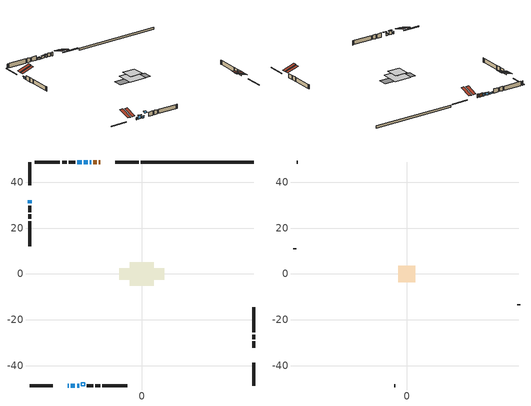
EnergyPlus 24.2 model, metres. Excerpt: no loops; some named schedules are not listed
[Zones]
conditioned space
 floor outside (Floor1 construction): -0.5,-0.5 -0.5,0.5 0.5,0.5 0.5,-0.5 z0.29
 floor adiabatic (Floor3 construction): -5.02,-5.02 -5.02,5.02 5.02,5.02 5.02,-5.02 z0.29
 floor adiabatic (AdiabaticFloorConstruction): -5.2,-5.2 -5.2,5.2 5.2,5.2 5.2,-5.2 z0.29
 floor foundation (Slab1 construction): -9.77,-2.57 -9.77,2.57 9.77,2.57 9.77,-2.57 z-0.91
 wall outside (RimJoist1 construction): -1.41,48.9 -11.53,48.9 / -48.9,-48.9 -38.78,-48.9 / -48.9,48.9 -48.9,38.78 / 48.9,-48.9 48.9,-38.78 z0.29:0.59
 wall outside (AdiabaticWallConstruction 1): -18.03,48.9 -18.75,48.9 / -19.67,48.9 -21.15,48.9 z0.29:2.32
 wall outside (AdiabaticWallConstruction): -32.27,-48.9 -31.87,-48.9 z0.29:1.51; -22.08,48.9 -22.67,48.9 / -23.59,48.9 -25.37,48.9 z0.29:1.76; -26.3,48.9 -28.08,48.9 z0.29:1.15; -30.95,-48.9 -29.17,-48.9 z0.29:2.32; -28.24,-48.9 -27.38,-48.9 z0.29:1.31; -48.9,32.27 -48.9,30.8 z0.29:1.46
 wall outside (Wall1 construction): -29.01,48.9 -31.83,48.9 / -24.03,-48.9 -21.21,-48.9 / -48.9,29.87 -48.9,27.05 / 48.9,-32.27 48.9,-29.45 z0.29:2.73
 wall outside (Wall2 construction): -32.76,48.9 -34.82,48.9 / -20.28,-48.9 -18.22,-48.9 / -48.9,26.12 -48.9,24.06 / 48.9,-28.52 48.9,-26.46 z0.29:2.73
 wall outside (Wall3 construction): -35.74,48.9 -46.75,48.9 / -17.29,-48.9 -6.28,-48.9 / -48.9,23.13 -48.9,12.12 / 48.9,-25.54 48.9,-14.53 z0.29:2.73
 wall foundation (FoundationWall1 construction): 48.9,48.9 -0.48,48.9 z-0.91:0.29
 window (WindowConstruction 6): -32.27,-48.9 -31.88,-48.9 z0.29:1.51
 window (WindowConstruction): -22.08,48.9 -22.67,48.9 z0.29:1.76
 window (WindowConstruction 1): -23.6,48.9 -25.37,48.9 z0.29:1.76
 window (WindowConstruction 2): -26.3,48.9 -28.08,48.9 z0.29:1.15
 window (WindowConstruction 3): -30.95,-48.9 -29.17,-48.9 z0.29:2.32
 window (WindowConstruction 4): -28.24,-48.9 -27.38,-48.9 z0.29:1.3
 window (WindowConstruction 5): -48.9,32.27 -48.9,30.8 z0.29:1.46
 door (Door): -18.04,48.9 -18.74,48.9 z0.29:2.32
 door (Door 1): -19.67,48.9 -21.15,48.9 z0.29:2.32
 ceiling adiabatic (AdiabaticFloorConstruction): 5.2,-5.2 5.2,5.2 -5.2,5.2 -5.2,-5.2 z0.29
 roof outside (Roof2 construction): -17.11,48.9,2.73 -17.11,42.01,5.02 -15.29,42.01,5.02 -15.29,48.9,2.73; -33.2,-48.9,2.73 -33.2,-42.01,5.02 -35.02,-42.01,5.02 -35.02,-48.9,2.73; -48.9,33.2,2.73 -42.01,33.2,5.02 -42.01,35.02,5.02 -48.9,35.02,2.73; 48.9,-33.2,2.73 42.01,-33.2,5.02 42.01,-35.02,5.02 48.9,-35.02,2.73
 roof outside (AdiabaticRoofConstruction): -24.96,-48.9,2.73 -24.96,-47.48,3.2 -26.45,-47.48,3.2 -26.45,-48.9,2.73
 skylight (SkylightConstruction): -24.96,-48.9,2.73 -24.96,-47.48,3.2 -26.45,-47.48,3.2 -26.45,-48.9,2.73
attic - vented
 floor to conditioned space (Floor2 construction Reversed): -3.71,-3.71 -3.71,3.71 3.71,3.71 3.71,-3.71 z2.73
 wall outside (Wall4 construction): -47.68,48.9 -47.97,48.9 / -5.35,-48.9 -5.06,-48.9 / -48.9,11.2 -48.9,10.91 / 48.9,-13.6 48.9,-13.31 z0.29:2.73
 roof outside (Roof1 construction): -14.36,48.9,2.73 -14.36,41.68,5.13 -12.46,41.68,5.13 -12.46,48.9,2.73; -35.95,-48.9,2.73 -35.95,-41.68,5.13 -37.85,-41.68,5.13 -37.85,-48.9,2.73; -48.9,35.95,2.73 -41.68,35.95,5.13 -41.68,37.85,5.13 -48.9,37.85,2.73; 48.9,-35.95,2.73 41.68,-35.95,5.13 41.68,-37.85,5.13 48.9,-37.85,2.73
shading: -22.82,48.9 -21.93,48.9 -21.93,49.51 -22.82,49.51 z1.91; -25.52,48.9 -23.45,48.9 -23.45,49.05 -25.52,49.05 z1.91; -28.23,48.9 -26.15,48.9 -26.15,49.51 -28.23,49.51 z1.3; -29.02,-48.9 -31.1,-48.9 -31.1,-49.51 -29.02,-49.51 z2.47; -27.23,-48.9 -28.39,-48.9 -28.39,-49.51 -27.23,-49.51 z1.45; -48.9,30.65 -48.9,32.42 -49.51,32.42 -49.51,30.65 z1.61
[Building]
Building 1: Terrain=Suburbs
[Site:Location]
Comox AP_BC: Latitude {deg}=49.72; Longitude {deg}=-124.9; Time Zone {hr}=-8; Elevation {m}=26; Keep Site Location Information=Yes
[Site:GroundTemperature:Shallow]
7.68431, 6.60511, 6.51868, 7.03082, 9.08677, 11.1331, 12.9072, 14.0311, 14.1265, 13.2125, 11.4836, 9.50004
[Site:WaterMainsTemperature]
Calculation Method=Schedule; Temperature Schedule=mains temperature schedule
[Material] Roughness=Rough; Thermal Absorptance=0.9
Name | Thickness {m} | Conductivity {W/m-K} | Density {kg/m3} | Specific Heat {J/kg-K} | Solar Absorptance | Visible Absorptance
asphalt or fiberglass shingles | 0.00635 | 0.162714 | 1121.4 | 1465.45 | 0.4 | 0.4
asphalt or fiberglass shingles 1 | 0.00635 | 0.162714 | 1121.4 | 1465.45 | 0.7 | 0.7
ceiling loosefill ins | 0.254 | 0.0480833 | 16.02 | 1046.75 | 0.7 | 0.7
ceiling stud and cavity | 0.1397 | 0.09942 | 65.682 | 1177.47 | 0.7 | 0.7
concrete 4.0 in. | 0.1016 | 1.803125 | 2242.8 | 837.4 | 0.7 | 0.7
concrete 8.0 in. | 0.2032 | 1.803125 | 2242.8 | 837.4 | 0.7 | 0.7
door material | 0.04445 | 0.188738 | 512.64 | 1214.23 | 0.7 | 0.7
door material 1 | 0.04445 | 0.0639163 | 512.64 | 1214.23 | 0.7 | 0.7
exterior vertical ins | 0.0202602 | 0.029427 | 32.04 | 1214.23 | 0.7 | 0.7
floor covering | 0.0127 | 0.0433444 | 54.468 | 1339.84 | 0.6 | 0.6
floor covering 1 | 0.0127 | 9.015625 | 54.468 | 1339.84 | 0.6 | 0.6
floor rigid ins; roof rigid ins 1; wall rigid ins 1 | 0.512978 | 0.029427 | 32.04 | 1214.23 | 0.7 | 0.7
floor stud and cavity | 0.1397 | 0.0819436 | 92.3553 | 1139.71 | 0.7 | 0.7
floor stud and cavity 1 | 0.0889 | 0.340671 | 50.32683 | 1063.81 | 0.7 | 0.7
floor stud and cavity 2 | 0.1397 | 1.75129 | 37.0049 | 1207.88 | 0.7 | 0.7
furniture material conditioned space 1 | 0.1524 | 0.115458 | 640.8 | 1214.23 | 0.6 | 0.6
gypsum board | 0.0127 | 0.160291 | 801 | 837.4 | 0.6 | 0.6
gypsum board 1 | 0.0127 | 0.160291 | 801 | 837.4 | 0.7 | 0.7
osb sheathing 0.5 in. | 0.0127 | 0.115458 | 512.64 | 1214.23 | 0.7 | 0.7
osb sheathing 0.75 in. | 0.01905 | 0.115458 | 512.64 | 1214.23 | 0.7 | 0.7
rim joist stud and cavity | 0.0508 | 0.153904 | 50.32683 | 1063.81 | 0.6 | 0.6
roof rigid ins | 0.103632 | 0.029427 | 32.04 | 1214.23 | 0.7 | 0.7
roof stud and cavity | 0.2032 | 0.297589 | 78.34581 | 1123.46 | 0.7 | 0.7
roof stud and cavity 1 | 0.18415 | 1.78685 | 37.0049 | 1207.88 | 0.6 | 0.6
wall rigid ins | 0.051816 | 0.029427 | 32.04 | 1214.23 | 0.7 | 0.7
wall stud and cavity | 0.1397 | 0.191641 | 139.0536 | 1170.24 | 0.7 | 0.7
wall stud and cavity 1 | 0.1397 | 0.19446 | 139.0536 | 1170.24 | 0.7 | 0.7
wall stud and cavity 2 | 0.1397 | 0.187121 | 139.0536 | 1170.24 | 0.7 | 0.7
wall stud and cavity 3 | 0.0889 | 6.9971 | 50.32683 | 1063.81 | 0.6 | 0.6
wall stud and cavity 4 | 0.0889 | 0.380278 | 52.3479 | 1209.89 | 0.7 | 0.7
wall stud and cavity 5 | 0.0889 | 0.391764 | 83.0341 | 1211.67 | 0.7 | 0.7
wood siding | 0.0254 | 0.102417 | 544.68 | 1172.36 | 0.4 | 0.4
wood siding 1 | 0.00254 | 0.102417 | 544.68 | 1172.36 | 0.4 | 0.4
wood siding 2; wood siding 3; wood siding 4 | 0.0254 | 0.102417 | 544.68 | 1172.36 | 0.7 | 0.7
[WindowMaterial:SimpleGlazingSystem]
Name | U-Factor {W/m2-K} | Solar Heat Gain Coefficient
SkylightMaterial | 2.05448 | 0.5805
WindowMaterial | 2.41429 | 0.47
WindowMaterial 1 | 1.992978 | 0.64
WindowMaterial 2 | 2.26723 | 0.53
WindowMaterial 3 | 1.97651 | 0.65
WindowMaterial 4 | 2.40804 | 0.48
WindowMaterial 5 | 2.24735 | 0.54
WindowMaterial 6 | 4.837656 | 0.61
[Construction]
AdiabaticFloorConstruction: floor stud and cavity 2, floor rigid ins, osb sheathing 0.75 in., floor covering
AdiabaticRoofConstruction: asphalt or fiberglass shingles 1, roof rigid ins 1, osb sheathing 0.75 in., roof stud and cavity 1
AdiabaticWallConstruction: wood siding 3, wall rigid ins 1, wall stud and cavity 4, gypsum board
AdiabaticWallConstruction 1: wood siding 4, wall rigid ins 1, wall stud and cavity 4, gypsum board
Door: door material
Door 1: door material 1
Floor1 construction: floor stud and cavity, osb sheathing 0.75 in., floor covering
Floor2 construction Reversed: gypsum board, ceiling stud and cavity, ceiling loosefill ins
Floor3 construction: floor stud and cavity 1, floor covering 1
FoundationWall1 construction: concrete 8.0 in., gypsum board 1
furniture construction conditioned space 1: furniture material conditioned space 1
PartitionWallConstruction: gypsum board, wall stud and cavity 5, gypsum board
RimJoist1 construction: wood siding 2, rim joist stud and cavity
Roof1 construction: asphalt or fiberglass shingles
Roof2 construction: asphalt or fiberglass shingles, roof rigid ins, osb sheathing 0.75 in., roof stud and cavity, gypsum board
SkylightConstruction: SkylightMaterial
Slab1 construction: concrete 4.0 in.
Wall1 construction: wood siding, wall rigid ins, osb sheathing 0.5 in., wall stud and cavity, gypsum board
Wall2 construction: wood siding, wall rigid ins, osb sheathing 0.5 in., wall stud and cavity 1, gypsum board
Wall3 construction: wood siding, wall rigid ins, osb sheathing 0.5 in., wall stud and cavity 2, gypsum board
Wall4 construction: wood siding 1, wall stud and cavity 3
WindowConstruction: WindowMaterial
WindowConstruction 1: WindowMaterial 1
WindowConstruction 2: WindowMaterial 2
WindowConstruction 3: WindowMaterial 3
WindowConstruction 4: WindowMaterial 4
WindowConstruction 5: WindowMaterial 5
WindowConstruction 6: WindowMaterial 6
[Zone] Multiplier=1; Part of Total Floor Area=Yes
Name | Volume {m3}
attic - vented | 21.445
conditioned space | 450.5
[Space]
Name | Zone | Volume {m3}
attic - vented 1 | attic - vented | 21.445
conditioned space 1 | conditioned space | 450.5
[ZoneInfiltration:EffectiveLeakageArea]
infil attic - vented 1: Zone or Space=attic - vented 1; Schedule=Always On Discrete; Effective Air Leakage Area {cm2}=2353.29; Stack Coefficient=0.000336859; Wind Coefficient=1.24006e-05
[ZoneMixing]
whole house fan mix: Zone or Space=attic - vented; Schedule=Always On Continuous; Design Flow Rate Calculation Method=Flow/Zone; Design Flow Rate {m3/s}=0; Source Zone or Space=conditioned space
[SurfaceProperty:ExposedFoundationPerimeter]
Slab1: Exposed Perimeter Calculation Method=TotalExposedPerimeter; Total Exposed Perimeter {m}=49.379
[InternalMass] Zone or ZoneList=conditioned space; Space or SpaceList=conditioned space 1
Name | Construction | Surface Area {m2}
furniture mass conditioned space 1 | furniture construction conditioned space 1 | 124.216
partition wall mass | PartitionWallConstruction | 209.93
[Lights]
interior lighting: Zone or ZoneList or Space or SpaceList=conditioned space 1; Schedule=interior lighting schedule; Design Level Calculation Method=LightingLevel; Lighting Level {W}=343.2; Return Air Fraction=0; Fraction Radiant=0.6; Fraction Visible=0.2; Fraction Replaceable=1
[People]
occupants: Zone or ZoneList or Space or SpaceList=conditioned space 1; Number of People Schedule=occupants schedule; Number of People Calculation Method=People; Number of People=3; Fraction Radiant=0.314171; Sensible Heat Fraction=0.56303; Activity Level Schedule=occupants activity schedule; Carbon Dioxide Generation Rate {m3/s-W}=0; Enable ASHRAE 55 Comfort Warnings=No; Mean Radiant Temperature Calculation Type=EnclosureAveraged
[ElectricEquipment] Zone or ZoneList or Space or SpaceList=conditioned space 1; Design Level Calculation Method=EquipmentLevel
Name | Schedule | Design Level {W} | Fraction Latent | Fraction Radiant | Fraction Lost
clothes dryer | clothes dryer schedule | 140.772 | 0.015 | 0.081 | 0.85
clothes washer | clothes washer schedule | 32.1985 | 0.03 | 0.162 | 0.7
cooking range | cooking range schedule | 215.147 | 0.08 | 0.432 | 0.2
dishwasher | dishwasher schedule | 66.8632 | 0.3 | 0.18 | 0.4
fridge | fridge schedule | 72.9452 | 0 | 0.6 | 0
mech vent bath fan 0 | mech vent bath fan 0 schedule | 50.2 | 0 | 0 | 1
mech vent house fan | mech vent house fan schedule | 0 | 0 | 0 | 1
mech vent house fan cfis | mech vent house fan cfis schedule | 0 | 0 | 0 | 0
mech vent range fan 0 | mech vent range fan 0 schedule | 57 | 0 | 0 | 1
misc plug loads | misc plug loads schedule | 494.7 | 0.045 | 0.513 | 0.1
whole house fan | Always On Discrete | 0 | 0 | 0 | 1
[OtherEquipment] Zone or ZoneList or Space or SpaceList=conditioned space 1; Design Level Calculation Method=EquipmentLevel
Name | Fuel Type | Schedule | Design Level {W} | Fraction Latent | Fraction Radiant | Fraction Lost
clothes dryer 1 | Electricity | clothes dryer schedule | 0 | 0.015 | 0.081 | 0.85
cooking range 1 | Electricity | cooking range schedule | 0 | 0.08 | 0.432 | 0.2
general water use latent | None | general water use schedule | 62.594 | 1 | 0 | 0
general water use sensible | None | general water use schedule | -61.6891 | 0 | 0.6 | 0
mech vent house fan latent load | None | Always On Discrete | 0 | 1 | 0 | 0
mech vent house fan sensible load | None | Always On Discrete | 0 | 0 | 0 | 0
water heater energy adjustment1 | Electricity | Always On Discrete | 0.01 | 0 | 0 | 1
[ZoneInfiltration:DesignFlowRate] Zone or ZoneList or Space or SpaceList=conditioned space 1; Schedule=Always On Discrete; Design Flow Rate Calculation Method=Flow/Zone; Design Flow Rate {m3/s}=0
infil flow; natural vent flow; whole house fan flow
[ZoneControl:Thermostat]
conditioned space Thermostat: Zone or ZoneList=conditioned space; Control Type Schedule=conditioned space Thermostat Schedule; Control 1=conditioned space temperature setpoint; Temperature Difference Between Cutout And Setpoint {deltaC}=0
[ThermostatSetpoint:DualSetpoint]
conditioned space temperature setpoint: Heating Setpoint Temperature Schedule=heating setpoint; Cooling Setpoint Temperature Schedule=cooling setpoint
[Zone equipment]
conditioned space: electric baseboard
[Foundation:Kiva]
Foundation Kiva 1: Initial Indoor Air Temperature {C}=18; Wall Height Above Grade {m}=0.289987; Wall Depth Below Slab {m}=0.2032; Custom Block Material Name 1=exterior vertical ins; Custom Block Depth 1 {m}=1.2; Custom Block X Position 1 {m}=0.2159; Custom Block Z Position 1 {m}=0
[Foundation:Kiva:Settings]
Soil Conductivity {W/m-K}=0.849921; Soil Density {kg/m3}=1842.3; Soil Specific Heat {J/kg-K}=418.7; Ground Solar Absorptivity=0.9; Ground Thermal Absorptivity=0.9; Ground Surface Roughness {m}=0.03; Far-Field Width {m}=40; Deep-Ground Boundary Condition=ZeroFlux; Deep-Ground Depth {m}=40; Minimum Cell Dimension {m}=0.2; Maximum Cell Growth Coefficient=3; Simulation Timestep=Timestep
[Exterior:Lights]
exterior lighting: Schedule=exterior lighting schedule; Design Level {W}=75.6
[EnergyManagementSystem:Sensor] Output:Variable or Output:Meter Index Key=conditioned space
Name | Output:Variable or Output:Meter
conditioned_space_clg_unmet_s | Zone Cooling Setpoint Not Met Time
conditioned_space_htg_unmet_s | Zone Heating Setpoint Not Met Time
fridge_tin_s; tin_s; tin_s_1 | Zone Mean Air Temperature
tout_s | Zone Outdoor Air Drybulb Temperature
win_s | Zone Air Humidity Ratio
[Schedule:Constant]
Name | Hourly Value
Always On Continuous; mech vent house fan schedule; mech vent house fan cfis schedule; Always On Discrete | 1
occupants activity schedule | 117.228
fridge schedule | 0
[Schedule:Week:Daily]
interior lighting schedule Week Rule - Jan1-Jan27: interior lighting schedule day, interior lighting schedule day, interior lighting schedule day, interior lighting schedule day, interior lighting schedule day, interior lighting schedule day, interior lighting schedule day, interior lighting schedule default day, interior lighting schedule default day, interior lighting schedule default day, interior lighting schedule default day, interior lighting schedule default day
interior lighting schedule Week Rule - Jan28-Feb3: interior lighting schedule day, interior lighting schedule day, interior lighting schedule day, interior lighting schedule day, interior lighting schedule day 1, interior lighting schedule day 1, interior lighting schedule day 1, interior lighting schedule default day, interior lighting schedule default day, interior lighting schedule default day, interior lighting schedule default day, interior lighting schedule default day
interior lighting schedule Week Rule - Feb4-Feb24: interior lighting schedule day 1, interior lighting schedule day 1, interior lighting schedule day 1, interior lighting schedule day 1, interior lighting schedule day 1, interior lighting schedule day 1, interior lighting schedule day 1, interior lighting schedule default day, interior lighting schedule default day, interior lighting schedule default day, interior lighting schedule default day, interior lighting schedule default day
interior lighting schedule Week Rule - Feb25-Mar3: interior lighting schedule day 1, interior lighting schedule day 1, interior lighting schedule day 1, interior lighting schedule day 1, interior lighting schedule day 2, interior lighting schedule day 2, interior lighting schedule day 2, interior lighting schedule default day, interior lighting schedule default day, interior lighting schedule default day, interior lighting schedule default day, interior lighting schedule default day
interior lighting schedule Week Rule - Mar4-Mar31: interior lighting schedule day 2, interior lighting schedule day 2, interior lighting schedule day 2, interior lighting schedule day 2, interior lighting schedule day 2, interior lighting schedule day 2, interior lighting schedule day 2, interior lighting schedule default day, interior lighting schedule default day, interior lighting schedule default day, interior lighting schedule default day, interior lighting schedule default day
interior lighting schedule Week Rule - Apr1-Apr28: interior lighting schedule day 3, interior lighting schedule day 3, interior lighting schedule day 3, interior lighting schedule day 3, interior lighting schedule day 3, interior lighting schedule day 3, interior lighting schedule day 3, interior lighting schedule default day, interior lighting schedule default day, interior lighting schedule default day, interior lighting schedule default day, interior lighting schedule default day
interior lighting schedule Week Rule - Apr29-May5: interior lighting schedule day 3, interior lighting schedule day 3, interior lighting schedule day 4, interior lighting schedule day 4, interior lighting schedule day 4, interior lighting schedule day 4, interior lighting schedule day 4, interior lighting schedule default day, interior lighting schedule default day, interior lighting schedule default day, interior lighting schedule default day, interior lighting schedule default day
interior lighting schedule Week Rule - May6-May26: interior lighting schedule day 4, interior lighting schedule day 4, interior lighting schedule day 4, interior lighting schedule day 4, interior lighting schedule day 4, interior lighting schedule day 4, interior lighting schedule day 4, interior lighting schedule default day, interior lighting schedule default day, interior lighting schedule default day, interior lighting schedule default day, interior lighting schedule default day
interior lighting schedule Week Rule - May27-Jun2: interior lighting schedule day 4, interior lighting schedule day 4, interior lighting schedule day 4, interior lighting schedule day 4, interior lighting schedule day 4, interior lighting schedule day 5, interior lighting schedule day 5, interior lighting schedule default day, interior lighting schedule default day, interior lighting schedule default day, interior lighting schedule default day, interior lighting schedule default day
interior lighting schedule Week Rule - Jun3-Jun30: interior lighting schedule day 5, interior lighting schedule day 5, interior lighting schedule day 5, interior lighting schedule day 5, interior lighting schedule day 5, interior lighting schedule day 5, interior lighting schedule day 5, interior lighting schedule default day, interior lighting schedule default day, interior lighting schedule default day, interior lighting schedule default day, interior lighting schedule default day
interior lighting schedule Week Rule - Jul1-Jul28: interior lighting schedule day 6, interior lighting schedule day 6, interior lighting schedule day 6, interior lighting schedule day 6, interior lighting schedule day 6, interior lighting schedule day 6, interior lighting schedule day 6, interior lighting schedule default day, interior lighting schedule default day, interior lighting schedule default day, interior lighting schedule default day, interior lighting schedule default day
interior lighting schedule Week Rule - Jul29-Aug4: interior lighting schedule day 6, interior lighting schedule day 6, interior lighting schedule day 6, interior lighting schedule day 7, interior lighting schedule day 7, interior lighting schedule day 7, interior lighting schedule day 7, interior lighting schedule default day, interior lighting schedule default day, interior lighting schedule default day, interior lighting schedule default day, interior lighting schedule default day
interior lighting schedule Week Rule - Aug5-Aug25: interior lighting schedule day 7, interior lighting schedule day 7, interior lighting schedule day 7, interior lighting schedule day 7, interior lighting schedule day 7, interior lighting schedule day 7, interior lighting schedule day 7, interior lighting schedule default day, interior lighting schedule default day, interior lighting schedule default day, interior lighting schedule default day, interior lighting schedule default day
interior lighting schedule Week Rule - Aug26-Sep1: interior lighting schedule day 7, interior lighting schedule day 7, interior lighting schedule day 7, interior lighting schedule day 7, interior lighting schedule day 7, interior lighting schedule day 7, interior lighting schedule day 8, interior lighting schedule default day, interior lighting schedule default day, interior lighting schedule default day, interior lighting schedule default day, interior lighting schedule default day
interior lighting schedule Week Rule - Sep2-Sep29: interior lighting schedule day 8, interior lighting schedule day 8, interior lighting schedule day 8, interior lighting schedule day 8, interior lighting schedule day 8, interior lighting schedule day 8, interior lighting schedule day 8, interior lighting schedule default day, interior lighting schedule default day, interior lighting schedule default day, interior lighting schedule default day, interior lighting schedule default day
interior lighting schedule Week Rule - Sep30-Oct6: interior lighting schedule day 8, interior lighting schedule day 9, interior lighting schedule day 9, interior lighting schedule day 9, interior lighting schedule day 9, interior lighting schedule day 9, interior lighting schedule day 9, interior lighting schedule default day, interior lighting schedule default day, interior lighting schedule default day, interior lighting schedule default day, interior lighting schedule default day
interior lighting schedule Week Rule - Oct7-Oct27: interior lighting schedule day 9, interior lighting schedule day 9, interior lighting schedule day 9, interior lighting schedule day 9, interior lighting schedule day 9, interior lighting schedule day 9, interior lighting schedule day 9, interior lighting schedule default day, interior lighting schedule default day, interior lighting schedule default day, interior lighting schedule default day, interior lighting schedule default day
interior lighting schedule Week Rule - Oct28-Nov3: interior lighting schedule day 9, interior lighting schedule day 9, interior lighting schedule day 9, interior lighting schedule day 9, interior lighting schedule day 10, interior lighting schedule day 10, interior lighting schedule day 10, interior lighting schedule default day, interior lighting schedule default day, interior lighting schedule default day, interior lighting schedule default day, interior lighting schedule default day
interior lighting schedule Week Rule - Nov4-Nov24: interior lighting schedule day 10, interior lighting schedule day 10, interior lighting schedule day 10, interior lighting schedule day 10, interior lighting schedule day 10, interior lighting schedule day 10, interior lighting schedule day 10, interior lighting schedule default day, interior lighting schedule default day, interior lighting schedule default day, interior lighting schedule default day, interior lighting schedule default day
interior lighting schedule Week Rule - Nov25-Dec1: interior lighting schedule day 10, interior lighting schedule day 10, interior lighting schedule day 10, interior lighting schedule day 10, interior lighting schedule day 10, interior lighting schedule day 10, interior lighting schedule day 11, interior lighting schedule default day, interior lighting schedule default day, interior lighting schedule default day, interior lighting schedule default day, interior lighting schedule default day
interior lighting schedule Week Rule - Dec2-Dec31: interior lighting schedule day 11, interior lighting schedule day 11, interior lighting schedule day 11, interior lighting schedule day 11, interior lighting schedule day 11, interior lighting schedule day 11, interior lighting schedule day 11, interior lighting schedule default day, interior lighting schedule default day, interior lighting schedule default day, interior lighting schedule default day, interior lighting schedule default day
occupants schedule Week Rule - Jan1-Dec31: occupants schedule day, occupants schedule day, occupants schedule day, occupants schedule day, occupants schedule day, occupants schedule day, occupants schedule day, occupants schedule default day, occupants schedule default day, occupants schedule default day, occupants schedule default day, occupants schedule default day
clothes dryer schedule Week Rule - Jan1-Dec31: clothes dryer schedule day, clothes dryer schedule day, clothes dryer schedule day, clothes dryer schedule day, clothes dryer schedule day, clothes dryer schedule day, clothes dryer schedule day, clothes dryer schedule default day, clothes dryer schedule default day, clothes dryer schedule default day, clothes dryer schedule default day, clothes dryer schedule default day
clothes washer schedule Week Rule - Jan1-Dec31: clothes washer schedule day, clothes washer schedule day, clothes washer schedule day, clothes washer schedule day, clothes washer schedule day, clothes washer schedule day, clothes washer schedule day, clothes washer schedule default day, clothes washer schedule default day, clothes washer schedule default day, clothes washer schedule default day, clothes washer schedule default day
cooking range schedule Week Rule - Jan1-Dec31: cooking range schedule day, cooking range schedule day, cooking range schedule day, cooking range schedule day, cooking range schedule day, cooking range schedule day, cooking range schedule day, cooking range schedule default day, cooking range schedule default day, cooking range schedule default day, cooking range schedule default day, cooking range schedule default day
dishwasher schedule Week Rule - Jan1-Dec31: dishwasher schedule day, dishwasher schedule day, dishwasher schedule day, dishwasher schedule day, dishwasher schedule day, dishwasher schedule day, dishwasher schedule day, dishwasher schedule default day, dishwasher schedule default day, dishwasher schedule default day, dishwasher schedule default day, dishwasher schedule default day
mech vent bath fan 0 schedule Week Rule - Jan1-Dec31: mech vent bath fan 0 schedule day, mech vent bath fan 0 schedule day, mech vent bath fan 0 schedule day, mech vent bath fan 0 schedule day, mech vent bath fan 0 schedule day, mech vent bath fan 0 schedule day, mech vent bath fan 0 schedule day, mech vent bath fan 0 schedule default day, mech vent bath fan 0 schedule default day, mech vent bath fan 0 schedule default day, mech vent bath fan 0 schedule default day, mech vent bath fan 0 schedule default day
mech vent range fan 0 schedule Week Rule - Jan1-Dec31: mech vent range fan 0 schedule day, mech vent range fan 0 schedule day, mech vent range fan 0 schedule day, mech vent range fan 0 schedule day, mech vent range fan 0 schedule day, mech vent range fan 0 schedule day, mech vent range fan 0 schedule day, mech vent range fan 0 schedule default day, mech vent range fan 0 schedule default day, mech vent range fan 0 schedule default day, mech vent range fan 0 schedule default day, mech vent range fan 0 schedule default day
misc plug loads schedule Week Rule - Jan1-Dec31: misc plug loads schedule day, misc plug loads schedule day, misc plug loads schedule day, misc plug loads schedule day, misc plug loads schedule day, misc plug loads schedule day, misc plug loads schedule day, misc plug loads schedule default day, misc plug loads schedule default day, misc plug loads schedule default day, misc plug loads schedule default day, misc plug loads schedule default day
general water use schedule Week Rule - Jan1-Dec31: general water use schedule day, general water use schedule day, general water use schedule day, general water use schedule day, general water use schedule day, general water use schedule day, general water use schedule day, general water use schedule default day, general water use schedule default day, general water use schedule default day, general water use schedule default day, general water use schedule default day
exterior lighting schedule Week Rule - Jan1-Jan27: exterior lighting schedule day, exterior lighting schedule day, exterior lighting schedule day, exterior lighting schedule day, exterior lighting schedule day, exterior lighting schedule day, exterior lighting schedule day, exterior lighting schedule default day, exterior lighting schedule default day, exterior lighting schedule default day, exterior lighting schedule default day, exterior lighting schedule default day
exterior lighting schedule Week Rule - Jan28-Feb3: exterior lighting schedule day, exterior lighting schedule day, exterior lighting schedule day, exterior lighting schedule day, exterior lighting schedule day 1, exterior lighting schedule day 1, exterior lighting schedule day 1, exterior lighting schedule default day, exterior lighting schedule default day, exterior lighting schedule default day, exterior lighting schedule default day, exterior lighting schedule default day
exterior lighting schedule Week Rule - Feb4-Feb24: exterior lighting schedule day 1, exterior lighting schedule day 1, exterior lighting schedule day 1, exterior lighting schedule day 1, exterior lighting schedule day 1, exterior lighting schedule day 1, exterior lighting schedule day 1, exterior lighting schedule default day, exterior lighting schedule default day, exterior lighting schedule default day, exterior lighting schedule default day, exterior lighting schedule default day
exterior lighting schedule Week Rule - Feb25-Mar3: exterior lighting schedule day 1, exterior lighting schedule day 1, exterior lighting schedule day 1, exterior lighting schedule day 1, exterior lighting schedule day 2, exterior lighting schedule day 2, exterior lighting schedule day 2, exterior lighting schedule default day, exterior lighting schedule default day, exterior lighting schedule default day, exterior lighting schedule default day, exterior lighting schedule default day
exterior lighting schedule Week Rule - Mar4-Mar31: exterior lighting schedule day 2, exterior lighting schedule day 2, exterior lighting schedule day 2, exterior lighting schedule day 2, exterior lighting schedule day 2, exterior lighting schedule day 2, exterior lighting schedule day 2, exterior lighting schedule default day, exterior lighting schedule default day, exterior lighting schedule default day, exterior lighting schedule default day, exterior lighting schedule default day
exterior lighting schedule Week Rule - Apr1-Apr28: exterior lighting schedule day 3, exterior lighting schedule day 3, exterior lighting schedule day 3, exterior lighting schedule day 3, exterior lighting schedule day 3, exterior lighting schedule day 3, exterior lighting schedule day 3, exterior lighting schedule default day, exterior lighting schedule default day, exterior lighting schedule default day, exterior lighting schedule default day, exterior lighting schedule default day
exterior lighting schedule Week Rule - Apr29-May5: exterior lighting schedule day 3, exterior lighting schedule day 3, exterior lighting schedule day 4, exterior lighting schedule day 4, exterior lighting schedule day 4, exterior lighting schedule day 4, exterior lighting schedule day 4, exterior lighting schedule default day, exterior lighting schedule default day, exterior lighting schedule default day, exterior lighting schedule default day, exterior lighting schedule default day
exterior lighting schedule Week Rule - May6-May26: exterior lighting schedule day 4, exterior lighting schedule day 4, exterior lighting schedule day 4, exterior lighting schedule day 4, exterior lighting schedule day 4, exterior lighting schedule day 4, exterior lighting schedule day 4, exterior lighting schedule default day, exterior lighting schedule default day, exterior lighting schedule default day, exterior lighting schedule default day, exterior lighting schedule default day
exterior lighting schedule Week Rule - May27-Jun2: exterior lighting schedule day 4, exterior lighting schedule day 4, exterior lighting schedule day 4, exterior lighting schedule day 4, exterior lighting schedule day 4, exterior lighting schedule day 5, exterior lighting schedule day 5, exterior lighting schedule default day, exterior lighting schedule default day, exterior lighting schedule default day, exterior lighting schedule default day, exterior lighting schedule default day
exterior lighting schedule Week Rule - Jun3-Jun30: exterior lighting schedule day 5, exterior lighting schedule day 5, exterior lighting schedule day 5, exterior lighting schedule day 5, exterior lighting schedule day 5, exterior lighting schedule day 5, exterior lighting schedule day 5, exterior lighting schedule default day, exterior lighting schedule default day, exterior lighting schedule default day, exterior lighting schedule default day, exterior lighting schedule default day
exterior lighting schedule Week Rule - Jul1-Jul28: exterior lighting schedule day 6, exterior lighting schedule day 6, exterior lighting schedule day 6, exterior lighting schedule day 6, exterior lighting schedule day 6, exterior lighting schedule day 6, exterior lighting schedule day 6, exterior lighting schedule default day, exterior lighting schedule default day, exterior lighting schedule default day, exterior lighting schedule default day, exterior lighting schedule default day
exterior lighting schedule Week Rule - Jul29-Aug4: exterior lighting schedule day 6, exterior lighting schedule day 6, exterior lighting schedule day 6, exterior lighting schedule day 7, exterior lighting schedule day 7, exterior lighting schedule day 7, exterior lighting schedule day 7, exterior lighting schedule default day, exterior lighting schedule default day, exterior lighting schedule default day, exterior lighting schedule default day, exterior lighting schedule default day
exterior lighting schedule Week Rule - Aug5-Aug25: exterior lighting schedule day 7, exterior lighting schedule day 7, exterior lighting schedule day 7, exterior lighting schedule day 7, exterior lighting schedule day 7, exterior lighting schedule day 7, exterior lighting schedule day 7, exterior lighting schedule default day, exterior lighting schedule default day, exterior lighting schedule default day, exterior lighting schedule default day, exterior lighting schedule default day
exterior lighting schedule Week Rule - Aug26-Sep1: exterior lighting schedule day 7, exterior lighting schedule day 7, exterior lighting schedule day 7, exterior lighting schedule day 7, exterior lighting schedule day 7, exterior lighting schedule day 7, exterior lighting schedule day 8, exterior lighting schedule default day, exterior lighting schedule default day, exterior lighting schedule default day, exterior lighting schedule default day, exterior lighting schedule default day
[Schedule:Year]
interior lighting schedule: interior lighting schedule Week Rule - Jan1-Jan27, 1, 1, 1, 27, interior lighting schedule Week Rule - Jan28-Feb3, 1, 28, 2, 3, interior lighting schedule Week Rule - Feb4-Feb24, 2, 4, 2, 24, interior lighting schedule Week Rule - Feb25-Mar3, 2, 25, 3, 3, interior lighting schedule Week Rule - Mar4-Mar31, 3, 4, 3, 31, interior lighting schedule Week Rule - Apr1-Apr28, 4, 1, 4, 28, interior lighting schedule Week Rule - Apr29-May5, 4, 29, 5, 5, interior lighting schedule Week Rule - May6-May26, 5, 6, 5, 26, interior lighting schedule Week Rule - May27-Jun2, 5, 27, 6, 2, interior lighting schedule Week Rule - Jun3-Jun30, 6, 3, 6, 30, interior lighting schedule Week Rule - Jul1-Jul28, 7, 1, 7, 28, interior lighting schedule Week Rule - Jul29-Aug4, 7, 29, 8, 4, interior lighting schedule Week Rule - Aug5-Aug25, 8, 5, 8, 25, interior lighting schedule Week Rule - Aug26-Sep1, 8, 26, 9, 1, interior lighting schedule Week Rule - Sep2-Sep29, 9, 2, 9, 29, interior lighting schedule Week Rule - Sep30-Oct6, 9, 30, 10, 6, interior lighting schedule Week Rule - Oct7-Oct27, 10, 7, 10, 27, interior lighting schedule Week Rule - Oct28-Nov3, 10, 28, 11, 3, interior lighting schedule Week Rule - Nov4-Nov24, 11, 4, 11, 24, interior lighting schedule Week Rule - Nov25-Dec1, 11, 25, 12, 1, interior lighting schedule Week Rule - Dec2-Dec31, 12, 2, 12, 31
occupants schedule: occupants schedule Week Rule - Jan1-Dec31, 1, 1, 12, 31
clothes dryer schedule: clothes dryer schedule Week Rule - Jan1-Dec31, 1, 1, 12, 31
clothes washer schedule: clothes washer schedule Week Rule - Jan1-Dec31, 1, 1, 12, 31
cooking range schedule: cooking range schedule Week Rule - Jan1-Dec31, 1, 1, 12, 31
dishwasher schedule: dishwasher schedule Week Rule - Jan1-Dec31, 1, 1, 12, 31
mech vent bath fan 0 schedule: mech vent bath fan 0 schedule Week Rule - Jan1-Dec31, 1, 1, 12, 31
mech vent range fan 0 schedule: mech vent range fan 0 schedule Week Rule - Jan1-Dec31, 1, 1, 12, 31
misc plug loads schedule: misc plug loads schedule Week Rule - Jan1-Dec31, 1, 1, 12, 31
general water use schedule: general water use schedule Week Rule - Jan1-Dec31, 1, 1, 12, 31
exterior lighting schedule: exterior lighting schedule Week Rule - Jan1-Jan27, 1, 1, 1, 27, exterior lighting schedule Week Rule - Jan28-Feb3, 1, 28, 2, 3, exterior lighting schedule Week Rule - Feb4-Feb24, 2, 4, 2, 24, exterior lighting schedule Week Rule - Feb25-Mar3, 2, 25, 3, 3, exterior lighting schedule Week Rule - Mar4-Mar31, 3, 4, 3, 31, exterior lighting schedule Week Rule - Apr1-Apr28, 4, 1, 4, 28, exterior lighting schedule Week Rule - Apr29-May5, 4, 29, 5, 5, exterior lighting schedule Week Rule - May6-May26, 5, 6, 5, 26, exterior lighting schedule Week Rule - May27-Jun2, 5, 27, 6, 2, exterior lighting schedule Week Rule - Jun3-Jun30, 6, 3, 6, 30, exterior lighting schedule Week Rule - Jul1-Jul28, 7, 1, 7, 28, exterior lighting schedule Week Rule - Jul29-Aug4, 7, 29, 8, 4, exterior lighting schedule Week Rule - Aug5-Aug25, 8, 5, 8, 25, exterior lighting schedule Week Rule - Aug26-Sep1, 8, 26, 9, 1, exterior lighting schedule Week Rule - Sep2-Sep29, 9, 2, 9, 29, exterior lighting schedule Week Rule - Sep30-Oct6, 9, 30, 10, 6, exterior lighting schedule Week Rule - Oct7-Oct27, 10, 7, 10, 27, exterior lighting schedule Week Rule - Oct28-Nov3, 10, 28, 11, 3, exterior lighting schedule Week Rule - Nov4-Nov24, 11, 4, 11, 24, exterior lighting schedule Week Rule - Nov25-Dec1, 11, 25, 12, 1, exterior lighting schedule Week Rule - Dec2-Dec31, 12, 2, 12, 31
[Schedule:Compact]
conditioned space Thermostat Schedule: Through: 12/31, For: AllDays, Until: 24:00, 4
mains temperature schedule: Through: 01/01, For: AllDays, Until: 24:00, 11.0622, Through: 01/02, For: AllDays, Until: 24:00, 11.025, Through: 01/03, For: AllDays, Until: 24:00, 10.9883, Through: 01/04, For: AllDays, Until: 24:00, 10.9522, Through: 01/05, For: AllDays, Until: 24:00, 10.9172, Through: 01/06, For: AllDays, Until: 24:00, 10.8828, Through: 01/07, For: AllDays, Until: 24:00, 10.8494, Through: 01/08, For: AllDays, Until: 24:00, 10.8167, Through: 01/09, For: AllDays, Until: 24:00, 10.7844, Through: 01/10, For: AllDays, Until: 24:00, 10.7533, Through: 01/11, For: AllDays, Until: 24:00, 10.7228, Through: 01/12, For: AllDays, Until: 24:00, 10.6933, Through: 01/13, For: AllDays, Until: 24:00, 10.6644, Through: 01/14, For: AllDays, Until: 24:00, 10.6367, Through: 01/15, For: AllDays, Until: 24:00, 10.6094, Through: 01/16, For: AllDays, Until: 24:00, 10.5833, Through: 01/17, For: AllDays, Until: 24:00, 10.5578, Through: 01/18, For: AllDays, Until: 24:00, 10.5333, Through: 01/19, For: AllDays, Until: 24:00, 10.51, Through: 01/20, For: AllDays, Until: 24:00, 10.4872, Through: 01/21, For: AllDays, Until: 24:00, 10.465, Through: 01/22, For: AllDays, Until: 24:00, 10.4439, Through: 01/23, For: AllDays, Until: 24:00, 10.4239, Through: 01/24, For: AllDays, Until: 24:00, 10.405, Through: 01/25, For: AllDays, Until: 24:00, 10.3867, Through: 01/26, For: AllDays, Until: 24:00, 10.3694, Through: 01/27, For: AllDays, Until: 24:00, 10.3528, Through: 01/28, For: AllDays, Until: 24:00, 10.3372, Through: 01/29, For: AllDays, Until: 24:00, 10.3228, Through: 01/30, For: AllDays, Until: 24:00, 10.3094, Through: 01/31, For: AllDays, Until: 24:00, 10.2967, Through: 02/01, For: AllDays, Until: 24:00, 10.285, Through: 02/02, For: AllDays, Until: 24:00, 10.2739, Through: 02/03, For: AllDays, Until: 24:00, 10.2644, Through: 02/04, For: AllDays, Until: 24:00, 10.2556, Through: 02/05, For: AllDays, Until: 24:00, 10.2472, Through: 02/06, For: AllDays, Until: 24:00, 10.2406, Through: 02/07, For: AllDays, Until: 24:00, 10.2344, Through: 02/08, For: AllDays, Until: 24:00, 10.2294, Through: 02/09, For: AllDays, Until: 24:00, 10.225, Through: 02/10, For: AllDays, Until: 24:00, 10.2222, Through: 02/11, For: AllDays, Until: 24:00, 10.22, Through: 02/12, For: AllDays, Until: 24:00, 10.2189, Through: 02/13, For: AllDays, Until: 24:00, 10.2183, Through: 02/14, For: AllDays, Until: 24:00, 10.2194, Through: 02/15, For: AllDays, Until: 24:00, 10.2211, Through: 02/16, For: AllDays, Until: 24:00, 10.2239, Through: 02/17, For: AllDays, Until: 24:00, 10.2272, Through: 02/18, For: AllDays, Until: 24:00, 10.2322, Through: 02/19, For: AllDays, Until: 24:00, 10.2378, Through: 02/20, For: AllDays, Until: 24:00, 10.2439, Through: 02/21, For: AllDays, Until: 24:00, 10.2517, Through: 02/22, For: AllDays, Until: 24:00, 10.26, Through: 02/23, For: AllDays, Until: 24:00, 10.2694, Through: 02/24, For: AllDays, Until: 24:00, 10.28, Through: 02/25, For: AllDays, Until: 24:00, 10.2911, Through: 02/26, For: AllDays, Until: 24:00, 10.3033, Through: 02/27, For: AllDays, Until: 24:00, 10.3167, Through: 02/28, For: AllDays, Until: 24:00, 10.3306, Through: 03/01, For: AllDays, Until: 24:00, 10.3456, Through: 03/02, For: AllDays, Until: 24:00, 10.3617, Through: 03/03, For: AllDays, Until: 24:00, 10.3783, Through: 03/04, For: AllDays, Until: 24:00, 10.3961, Through: 03/05, For: AllDays, Until: 24:00, 10.415, Through: 03/06, For: AllDays, Until: 24:00, 10.435, Through: 03/07, For: AllDays, Until: 24:00, 10.4556, Through: 03/08, For: AllDays, Until: 24:00, 10.4767, Through: 03/09, For: AllDays, Until: 24:00, 10.4989, Through: 03/10, For: AllDays, Until: 24:00, 10.5222, Through: 03/11, For: AllDays, Until: 24:00, 10.5467, Through: 03/12, For: AllDays, Until: 24:00, 10.5717, Through: 03/13, For: AllDays, Until: 24:00, 10.5972, Through: 03/14, For: AllDays, Until: 24:00, 10.6239, Through: 03/15, For: AllDays, Until: 24:00, 10.6517, Through: 03/16, For: AllDays, Until: 24:00, 10.68, Through: 03/17, For: AllDays, Until: 24:00, 10.7089, Through: 03/18, For: AllDays, Until: 24:00, 10.7389, Through: 03/19, For: AllDays, Until: 24:00, 10.77, Through: 03/20, For: AllDays, Until: 24:00, 10.8017, Through: 03/21, For: AllDays, Until: 24:00, 10.8339, Through: 03/22, For: AllDays, Until: 24:00, 10.8672, Through: 03/23, For: AllDays, Until: 24:00, 10.9011, Through: 03/24, For: AllDays, Until: 24:00, 10.9361, Through: 03/25, For: AllDays, Until: 24:00, 10.9717, Through: 03/26, For: AllDays, Until: 24:00, 11.0078, Through: 03/27, For: AllDays, Until: 24:00, 11.045, Through: 03/28, For: AllDays, Until: 24:00, 11.0822, Through: 03/29, For: AllDays, Until: 24:00, 11.1211, Through: 03/30, For: AllDays, Until: 24:00, 11.16, Through: 03/31, For: AllDays, Until: 24:00, 11.2, Through: 04/01, For: AllDays, Until: 24:00, 11.2406, Through: 04/02, For: AllDays, Until: 24:00, 11.2817, Through: 04/03, For: AllDays, Until: 24:00, 11.3233, Through: 04/04, For: AllDays, Until: 24:00, 11.3656, Through: 04/05, For: AllDays, Until: 24:00, 11.4089, Through: 04/06, For: AllDays, Until: 24:00, 11.4522, Through: 04/07, For: AllDays, Until: 24:00, 11.4967, Through: 04/08, For: AllDays, Until: 24:00, 11.5417, Through: 04/09, For: AllDays, Until: 24:00, 11.5872, Through: 04/10, For: AllDays, Until: 24:00, 11.6333, Through: 04/11, For: AllDays, Until: 24:00, 11.6794, Through: 04/12, For: AllDays, Until: 24:00, 11.7267, Through: 04/13, For: AllDays, Until: 24:00, 11.7744, Through: 04/14, For: AllDays, Until: 24:00, 11.8222, Through: 04/15, For: AllDays, Until: 24:00, 11.8711, Through: 04/16, For: AllDays, Until: 24:00, 11.92, Through: 04/17, For: AllDays, Until: 24:00, 11.97, Through: 04/18, For: AllDays, Until: 24:00, 12.02, Through: 04/19, For: AllDays, Until: 24:00, 12.07, Through: 04/20, For: AllDays, Until: 24:00, 12.1211, Through: 04/21, For: AllDays, Until: 24:00, 12.1722, Through: 04/22, For: AllDays, Until: 24:00, 12.2239, Through: 04/23, For: AllDays, Until: 24:00, 12.2761, Through: 04/24, For: AllDays, Until: 24:00, 12.3283, Through: 04/25, For: AllDays, Until: 24:00, 12.3811, Through: 04/26, For: AllDays, Until: 24:00, 12.4339, Through: 04/27, For: AllDays, Until: 24:00, 12.4872, Through: 04/28, For: AllDays, Until: 24:00, 12.5411, Through: 04/29, For: AllDays, Until: 24:00, 12.595, Through: 04/30, For: AllDays, Until: 24:00, 12.6489, Through: 05/01, For: AllDays, Until: 24:00, 12.7033, Through: 05/02, For: AllDays, Until: 24:00, 12.7583, Through: 05/03, For: AllDays, Until: 24:00, 12.8133, Through: 05/04, For: AllDays, Until: 24:00, 12.8683, Through: 05/05, For: AllDays, Until: 24:00, 12.9233, Through: 05/06, For: AllDays, Until: 24:00, 12.9789, Through: 05/07, For: AllDays, Until: 24:00, 13.0344, Through: 05/08, For: AllDays, Until: 24:00, 13.09, Through: 05/09, For: AllDays, Until: 24:00, 13.1461, Through: 05/10, For: AllDays, Until: 24:00, 13.2017, Through: 05/11, For: AllDays, Until: 24:00, 13.2578, Through: 05/12, For: AllDays, Until: 24:00, 13.3139, Through: 05/13, For: AllDays, Until: 24:00, 13.37, Through: 05/14, For: AllDays, Until: 24:00, 13.4261, Through: 05/15, For: AllDays, Until: 24:00, 13.4822, Through: 05/16, For: AllDays, Until: 24:00, 13.5389, Through: 05/17, For: AllDays, Until: 24:00, 13.595, Through: 05/18, For: AllDays, Until: 24:00, 13.6511, Through: 05/19, For: AllDays, Until: 24:00, 13.7072, Through: 05/20, For: AllDays, Until: 24:00, 13.7628, Through: 05/21, For: AllDays, Until: 24:00, 13.8189, Through: 05/22, For: AllDays, Until: 24:00, 13.875, Through: 05/23, For: AllDays, Until: 24:00, 13.9306, Through: 05/24, For: AllDays, Until: 24:00, 13.9861, Through: 05/25, For: AllDays, Until: 24:00, 14.0417, Through: 05/26, For: AllDays, Until: 24:00, 14.0967, Through: 05/27, For: AllDays, Until: 24:00, 14.1517, Through: 05/28, For: AllDays, Until: 24:00, 14.2067, Through: 05/29, For: AllDays, Until: 24:00, 14.2611, Through: 05/30, For: AllDays, Until: 24:00, 14.3156, Through: 05/31, For: AllDays, Until: 24:00, 14.37, Through: 06/01, For: AllDays, Until: 24:00, 14.4239, Through: 06/02, For: AllDays, Until: 24:00, 14.4778, Through: 06/03, For: AllDays, Until: 24:00, 14.5311, Through: 06/04, For: AllDays, Until: 24:00, 14.5839, Through: 06/05, For: AllDays, Until: 24:00, 14.6367, Through: 06/06, For: AllDays, Until: 24:00, 14.6889, Through: 06/07, For: AllDays, Until: 24:00, 14.7411, Through: 06/08, For: AllDays, Until: 24:00, 14.7928, Through: 06/09, For: AllDays, Until: 24:00, 14.8439, Through: 06/10, For: AllDays, Until: 24:00, 14.895, Through: 06/11, For: AllDays, Until: 24:00, 14.9456, Through: 06/12, For: AllDays, Until: 24:00, 14.9956, Through: 06/13, For: AllDays, Until: 24:00, 15.045, Through: 06/14, For: AllDays, Until: 24:00, 15.0939, Through: 06/15, For: AllDays, Until: 24:00, 15.1428, Through: 06/16, For: AllDays, Until: 24:00, 15.1906, Through: 06/17, For: AllDays, Until: 24:00, 15.2383, Through: 06/18, For: AllDays, Until: 24:00, 15.2856, Through: 06/19, For: AllDays, Until: 24:00, 15.3322, Through: 06/20, For: AllDays, Until: 24:00, 15.3778, Through: 06/21, For: AllDays, Until: 24:00, 15.4233, Through: 06/22, For: AllDays, Until: 24:00, 15.4683, Through: 06/23, For: AllDays, Until: 24:00, 15.5128, Through: 06/24, For: AllDays, Until: 24:00, 15.5561, Through: 06/25, For: AllDays, Until: 24:00, 15.5994, Through: 06/26, For: AllDays, Until: 24:00, 15.6417, Through: 06/27, For: AllDays, Until: 24:00, 15.6839, Through: 06/28, For: AllDays, Until: 24:00, 15.725, Through: 06/29, For: AllDays, Until: 24:00, 15.7656, Through: 06/30, For: AllDays, Until: 24:00, 15.805, Through: 07/01, For: AllDays, Until: 24:00, 15.8444, Through: 07/02, For: AllDays, Until: 24:00, 15.8828, Through: 07/03, For: AllDays, Until: 24:00, 15.9206, Through: 07/04, For: AllDays, Until: 24:00, 15.9572, Through: 07/05, For: AllDays, Until: 24:00, 15.9939, Through: 07/06, For: AllDays, Until: 24:00, 16.0294, Through: 07/07, For: AllDays, Until: 24:00, 16.0639, Through: 07/08, For: AllDays, Until: 24:00, 16.0983, Through: 07/09, For: AllDays, Until: 24:00, 16.1311, Through: 07/10, For: AllDays, Until: 24:00, 16.1639, Through: 07/11, For: AllDays, Until: 24:00, 16.1956, Through: 07/12, For: AllDays, Until: 24:00, 16.2261, Through: 07/13, For: AllDays, Until: 24:00, 16.2561, Through: 07/14, For: AllDays, Until: 24:00, 16.2856, Through: 07/15, For: AllDays, Until: 24:00, 16.3139, Through: 07/16, For: AllDays, Until: 24:00, 16.3417, Through: 07/17, For: AllDays, Until: 24:00, 16.3683, Through: 07/18, For: AllDays, Until: 24:00, 16.3939, Through: 07/19, For: AllDays, Until: 24:00, 16.4189, Through: 07/20, For: AllDays, Until: 24:00, 16.4433, Through: 07/21, For: AllDays, Until: 24:00, 16.4661, Through: 07/22, For: AllDays, Until: 24:00, 16.4889, Through: 07/23, For: AllDays, Until: 24:00, 16.51, Through: 07/24, For: AllDays, Until: 24:00, 16.5306, Through: 07/25, For: AllDays, Until: 24:00, 16.5506, Through: 07/26, For: AllDays, Until: 24:00, 16.5694, Through: 07/27, For: AllDays, Until: 24:00, 16.5872, Through: 07/28, For: AllDays, Until: 24:00, 16.6039, Through: 07/29, For: AllDays, Until: 24:00, 16.62, Through: 07/30, For: AllDays, Until: 24:00, 16.635, Through: 07/31, For: AllDays, Until: 24:00, 16.6494, Through: 08/01, For: AllDays, Until: 24:00, 16.6622, Through: 08/02, For: AllDays, Until: 24:00, 16.6744, Through: 08/03, For: AllDays, Until: 24:00, 16.6861, Through: 08/04, For: AllDays, Until: 24:00, 16.6961, Through: 08/05, For: AllDays, Until: 24:00, 16.7056, Through: 08/06, For: AllDays, Until: 24:00, 16.7144, Through: 08/07, For: AllDays, Until: 24:00, 16.7217, Through: 08/08, For: AllDays, Until: 24:00, 16.7283, Through: 08/09, For: AllDays, Until: 24:00, 16.7339, Through: 08/10, For: AllDays, Until: 24:00, 16.7383, Through: 08/11, For: AllDays, Until: 24:00, 16.7422, Through: 08/12, For: AllDays, Until: 24:00, 16.745, Through: 08/13, For: AllDays, Until: 24:00, 16.7467, Through: 08/14, For: AllDays, Until: 24:00, 16.7472, Through: 08/15, For: AllDays, Until: 24:00, 16.7472, Through: 08/16, For: AllDays, Until: 24:00, 16.7461, Through: 08/17, For: AllDays, Until: 24:00, 16.7439, Through: 08/18, For: AllDays, Until: 24:00, 16.7406, Through: 08/19, For: AllDays, Until: 24:00, 16.7367, Through: 08/20, For: AllDays, Until: 24:00, 16.7317, Through: 08/21, For: AllDays, Until: 24:00, 16.7256, Through: 08/22, For: AllDays, Until: 24:00, 16.7189, Through: 08/23, For: AllDays, Until: 24:00, 16.7106, Through: 08/24, For: AllDays, Until: 24:00, 16.7017, Through: 08/25, For: AllDays, Until: 24:00, 16.6922, Through: 08/26, For: AllDays, Until: 24:00, 16.6811, Through: 08/27, For: AllDays, Until: 24:00, 16.6694, Through: 08/28, For: AllDays, Until: 24:00, 16.6567, Through: 08/29, For: AllDays, Until: 24:00, 16.6433, Through: 08/30, For: AllDays, Until: 24:00, 16.6289, Through: 08/31, For: AllDays, Until: 24:00, 16.6133, Through: 09/01, For: AllDays, Until: 24:00, 16.5967, Through: 09/02, For: AllDays, Until: 24:00, 16.5794, Through: 09/03, For: AllDays, Until: 24:00, 16.5611, Through: 09/04, For: AllDays, Until: 24:00, 16.5422, Through: 09/05, For: AllDays, Until: 24:00, 16.5222, Through: 09/06, For: AllDays, Until: 24:00, 16.5011, Through: 09/07, For: AllDays, Until: 24:00, 16.4794, Through: 09/08, For: AllDays, Until: 24:00, 16.4567, Through: 09/09, For: AllDays, Until: 24:00, 16.4328, Through: 09/10, For: AllDays, Until: 24:00, 16.4083, Through: 09/11, For: AllDays, Until: 24:00, 16.3833, Through: 09/12, For: AllDays, Until: 24:00, 16.3567, Through: 09/13, For: AllDays, Until: 24:00, 16.33, Through: 09/14, For: AllDays, Until: 24:00, 16.3017, Through: 09/15, For: AllDays, Until: 24:00, 16.2733, Through: 09/16, For: AllDays, Until: 24:00, 16.2433, Through: 09/17, For: AllDays, Until: 24:00, 16.2133, Through: 09/18, For: AllDays, Until: 24:00, 16.1822, Through: 09/19, For: AllDays, Until: 24:00, 16.15, Through: 09/20, For: AllDays, Until: 24:00, 16.1172, Through: 09/21, For: AllDays, Until: 24:00, 16.0839, Through: 09/22, For: AllDays, Until: 24:00, 16.0494, Through: 09/23, For: AllDays, Until: 24:00, 16.0144, Through: 09/24, For: AllDays, Until: 24:00, 15.9783, Through: 09/25, For: AllDays, Until: 24:00, 15.9417, Through: 09/26, For: AllDays, Until: 24:00, 15.9044, Through: 09/27, For: AllDays, Until: 24:00, 15.8667, Through: 09/28, For: AllDays, Until: 24:00, 15.8278, Through: 09/29, For: AllDays, Until: 24:00, 15.7883, Through: 09/30, For: AllDays, Until: 24:00, 15.7483, Through: 10/01, For: AllDays, Until: 24:00, 15.7072, Through: 10/02, For: AllDays, Until: 24:00, 15.6661, Through: 10/03, For: AllDays, Until: 24:00, 15.6239, Through: 10/04, For: AllDays, Until: 24:00, 15.5811, Through: 10/05, For: AllDays, Until: 24:00, 15.5378, Through: 10/06, For: AllDays, Until: 24:00, 15.4939, Through: 10/07, For: AllDays, Until: 24:00, 15.4494, Through: 10/08, For: AllDays, Until: 24:00, 15.4039, Through: 10/09, For: AllDays, Until: 24:00, 15.3583, Through: 10/10, For: AllDays, Until: 24:00, 15.3122, Through: 10/11, For: AllDays, Until: 24:00, 15.2656, Through: 10/12, For: AllDays, Until: 24:00, 15.2183, Through: 10/13, For: AllDays, Until: 24:00, 15.17, Through: 10/14, For: AllDays, Until: 24:00, 15.1217, Through: 10/15, For: AllDays, Until: 24:00, 15.0733, Through: 10/16, For: AllDays, Until: 24:00, 15.0239, Through: 10/17, For: AllDays, Until: 24:00, 14.9739, Through: 10/18, For: AllDays, Until: 24:00, 14.9239, Through: 10/19, For: AllDays, Until: 24:00, 14.8733, Through: 10/20, For: AllDays, Until: 24:00, 14.8222, Through: 10/21, For: AllDays, Until: 24:00, 14.7706, Through: 10/22, For: AllDays, Until: 24:00, 14.7189, Through: 10/23, For: AllDays, Until: 24:00, 14.6667, Through: 10/24, For: AllDays, Until: 24:00, 14.6144, Through: 10/25, For: AllDays, Until: 24:00, 14.5611, Through: 10/26, For: AllDays, Until: 24:00, 14.5083, Through: 10/27, For: AllDays, Until: 24:00, 14.4544, Through: 10/28, For: AllDays, Until: 24:00, 14.4011, Through: 10/29, For: AllDays, Until: 24:00, 14.3467, Through: 10/30, For: AllDays, Until: 24:00, 14.2928, Through: 10/31, For: AllDays, Until: 24:00, 14.2378, Through: 11/01, For: AllDays, Until: 24:00, 14.1833, Through: 11/02, For: AllDays, Until: 24:00, 14.1283, Through: 11/03, For: AllDays, Until: 24:00, 14.0733, Through: 11/04, For: AllDays, Until: 24:00, 14.0178, Through: 11/05, For: AllDays, Until: 24:00, 13.9622, Through: 11/06, For: AllDays, Until: 24:00, 13.9067, Through: 11/07, For: AllDays, Until: 24:00, 13.8511, Through: 11/08, For: AllDays, Until: 24:00, 13.795, Through: 11/09, For: AllDays, Until: 24:00, 13.7389, Through: 11/10, For: AllDays, Until: 24:00, 13.6828, Through: 11/11, For: AllDays, Until: 24:00, 13.6272, Through: 11/12, For: AllDays, Until: 24:00, 13.5706, Through: 11/13, For: AllDays, Until: 24:00, 13.5144, Through: 11/14, For: AllDays, Until: 24:00, 13.4583, Through: 11/15, For: AllDays, Until: 24:00, 13.4022, Through: 11/16, For: AllDays, Until: 24:00, 13.3461, Through: 11/17, For: AllDays, Until: 24:00, 13.29, Through: 11/18, For: AllDays, Until: 24:00, 13.2339, Through: 11/19, For: AllDays, Until: 24:00, 13.1778, Through: 11/20, For: AllDays, Until: 24:00, 13.1222, Through: 11/21, For: AllDays, Until: 24:00, 13.0661, Through: 11/22, For: AllDays, Until: 24:00, 13.0106, Through: 11/23, For: AllDays, Until: 24:00, 12.955, Through: 11/24, For: AllDays, Until: 24:00, 12.9, Through: 11/25, For: AllDays, Until: 24:00, 12.8444, Through: 11/26, For: AllDays, Until: 24:00, 12.7894, Through: 11/27, For: AllDays, Until: 24:00, 12.735, Through: 11/28, For: AllDays, Until: 24:00, 12.6806, Through: 11/29, For: AllDays, Until: 24:00, 12.6261, Through: 11/30, For: AllDays, Until: 24:00, 12.5717, Through: 12/01, For: AllDays, Until: 24:00, 12.5183, Through: 12/02, For: AllDays, Until: 24:00, 12.4644, Through: 12/03, For: AllDays, Until: 24:00, 12.4111, Through: 12/04, For: AllDays, Until: 24:00, 12.3583, Through: 12/05, For: AllDays, Until: 24:00, 12.3061, Through: 12/06, For: AllDays, Until: 24:00, 12.2539, Through: 12/07, For: AllDays, Until: 24:00, 12.2017, Through: 12/08, For: AllDays, Until: 24:00, 12.1506, Through: 12/09, For: AllDays, Until: 24:00, 12.0994, Through: 12/10, For: AllDays, Until: 24:00, 12.0483, Through: 12/11, For: AllDays, Until: 24:00, 11.9983, Through: 12/12, For: AllDays, Until: 24:00, 11.9483, Through: 12/13, For: AllDays, Until: 24:00, 11.8989, Through: 12/14, For: AllDays, Until: 24:00, 11.85, Through: 12/15, For: AllDays, Until: 24:00, 11.8017, Through: 12/16, For: AllDays, Until: 24:00, 11.7539, Through: 12/17, For: AllDays, Until: 24:00, 11.7067, Through: 12/18, For: AllDays, Until: 24:00, 11.6594, Through: 12/19, For: AllDays, Until: 24:00, 11.6133, Through: 12/20, For: AllDays, Until: 24:00, 11.5678, Through: 12/21, For: AllDays, Until: 24:00, 11.5222, Through: 12/22, For: AllDays, Until: 24:00, 11.4778, Through: 12/23, For: AllDays, Until: 24:00, 11.4339, Through: 12/24, For: AllDays, Until: 24:00, 11.3906, Through: 12/25, For: AllDays, Until: 24:00, 11.3478, Through: 12/26, For: AllDays, Until: 24:00, 11.3056, Through: 12/27, For: AllDays, Until: 24:00, 11.2639, Through: 12/28, For: AllDays, Until: 24:00, 11.2228, Through: 12/29, For: AllDays, Until: 24:00, 11.1828, Through: 12/30, For: AllDays, Until: 24:00, 11.1433, Through: 12/31, For: AllDays, Until: 24:00, 11.1044
